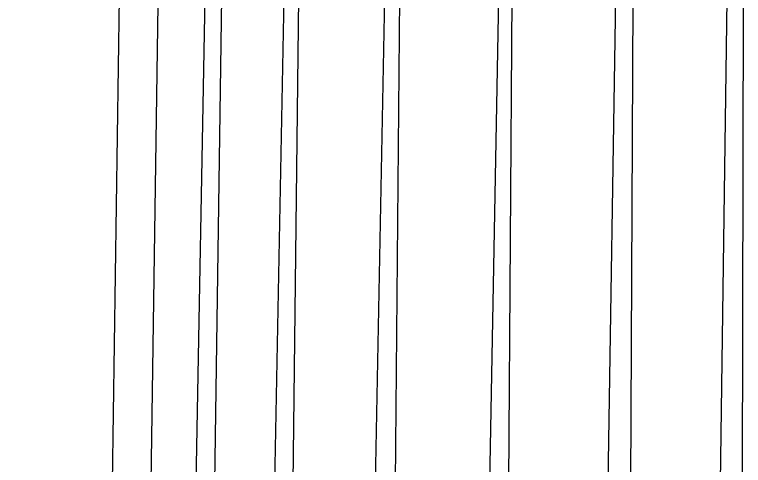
# Model space of a CAD drawing. Header units: millimetres. Extents: x 245 to 515, y 87 to 339.
# Drawn here: x 402.329 to 405.621, y 228.4 to 230.437 of the extents above; entities that cross this region are included whole.
import ezdxf

# ---------------------------------------------------------------- set-up
doc = ezdxf.new("R2010")
doc.units = ezdxf.units.MM
doc.layers.add('çziigi', color=10, linetype='Continuous')

msp = doc.modelspace()

# ---------------------------------------------------------------- linework, layer by layer
at = {"layer": 'çziigi'}
for p, q in [((402.5638, 196.4857), (403.1913, 230.5621)), ((403.2641, 230.5695), (402.7835, 196.4087)), ((402.8955, 196.4021), (403.5479, 230.5522)), ((403.6123, 230.5606), (403.2187, 196.3833)), ((403.3402, 196.3886), (404.0019, 230.5553)), ((403.7627, 196.4591), (404.0698, 230.56)), ((404.5153, 230.5488), (403.8967, 196.4379)), ((404.3615, 196.4482), (404.5761, 230.5522)), ((402.3291, 197.7771), (402.8031, 230.5371)), ((405.0428, 230.5157), (404.5139, 196.3672)), ((402.9758, 230.4829), (402.4721, 196.4412)), ((404.9606, 196.407), (405.123, 230.4973)), ((405.5455, 230.5064), (405.0945, 196.4152)), ((405.5654, 196.4091), (405.6211, 230.4997))]:
    msp.add_line(p, q, dxfattribs=at)

doc.saveas('drawing.dxf')
